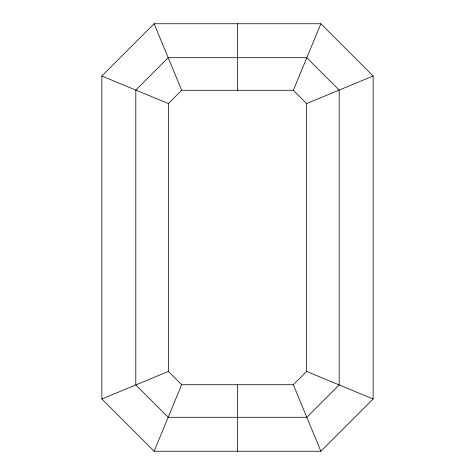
<?xml version="1.0" encoding="UTF-8"?>
<svg xmlns="http://www.w3.org/2000/svg" width="475" height="475" viewBox="0 0 475 475"><rect width="100%" height="100%" fill="white"/><g stroke="black" fill="none" stroke-linecap="round" stroke-linejoin="round"><path stroke-width="0.71" d="M293.324 90.286L306.607 103.568L306.607 371.432L293.324 384.714L181.676 384.714L168.393 371.432L168.393 103.568L181.676 90.286L293.324 90.286L320.88 23.75L373.142 76.006L373.142 398.994L320.88 451.25L154.12 451.25L101.858 398.994L101.858 76.006L154.12 23.75L320.88 23.75M154.12 451.25L181.676 384.714M306.607 103.568L373.142 76.006M101.858 398.994L168.393 371.432M101.858 76.006L168.393 103.568M306.607 371.432L373.142 398.994M154.12 23.75L181.676 90.286M293.324 384.714L320.88 451.25M237.5 23.75L237.5 90.286M237.5 384.714L237.5 451.25M168.186 57.707L135.814 90.072L135.814 384.928L168.186 417.293L306.814 417.293L339.186 384.928L339.186 90.072L306.814 57.707L168.186 57.707"/></g></svg>
